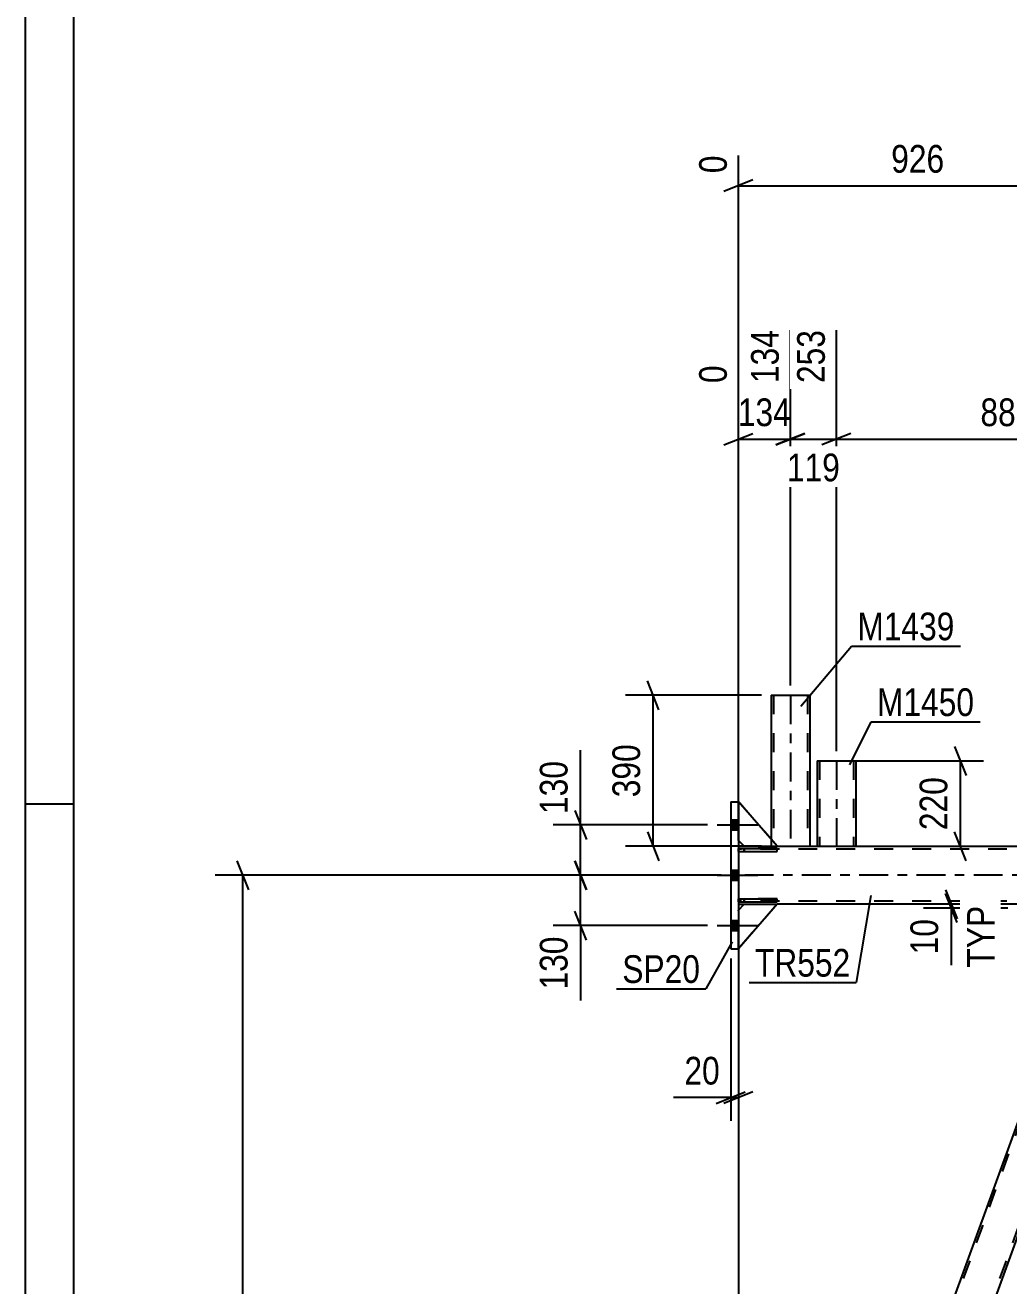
# Model space of a CAD drawing. Header units: millimetres. Extents: x -857 to 332, y -866 to -25.
# Drawn here: x -856.6 to -755, y -319.8 to -189.6 of the extents above; entities that cross this region are included whole.
import ezdxf

# ---------------------------------------------------------------- set-up
doc = ezdxf.new("R2010")
doc.units = ezdxf.units.MM
doc.linetypes.add('DXK_LINE_DOT2', pattern=[3.9198, 1.9599, -1.9599])
doc.linetypes.add('DXK_LINE_DOT3', pattern=[5.9187, 2.979, -0.9799, 0.9799, -0.9799])
doc.styles.add('Arial Narrow', font='ARIALN.TTF', dxfattribs={"height": 0.2})

# ---------------------------------------------------------------- blocks, each defined once
blk = doc.blocks.new('Unknown-570386455-1132')
at = {"color": 5, "linetype": 'Continuous'}
for p, q in [((-856.65, -25.05), (-856.65, -866.05)), ((-851.65, -30.05), (-851.65, -861.05)), ((-851.65, -270.05), (-856.65, -270.05))]:
    blk.add_line(p, q, dxfattribs=at)
blk = doc.blocks.new('Part-570386455-1343 - 1253')
at = {"color": 2, "linetype": 'Continuous'}
for p, q in [((-782.94, -280.17), (-782.94, -279.85)), ((-782.94, -279.85), (-778.94, -279.85)), ((-778.94, -280.17), (-778.94, -279.85)), ((-782.94, -280.17), (-778.94, -280.17))]:
    blk.add_line(p, q, dxfattribs=at)
at = {"color": 7, "linetype": 'DXK_LINE_DOT2'}
blk.add_line((-782.34, -280.17), (-782.34, -279.85), dxfattribs=at)
blk = doc.blocks.new('Part-570386455-1326 - 1253')
at = {"color": 7, "linetype": 'DXK_LINE_DOT2'}
for p, q in [((-782.94, -281.01), (-782.34, -280.41)), ((-778.94, -280.41), (-782.94, -285.01)), ((-782.94, -285.01), (-782.94, -281.01)), ((-782.34, -280.41), (-778.94, -280.41))]:
    blk.add_line(p, q, dxfattribs=at)
blk = doc.blocks.new('Part-570386455-1341 - 1253')
at = {"color": 7, "linetype": 'DXK_LINE_DOT2'}
for p, q in [((-778.94, -279.85), (-782.94, -279.85)), ((-782.94, -279.85), (-782.94, -280.17)), ((-782.34, -279.85), (-782.34, -280.17)), ((-778.94, -280.17), (-778.94, -279.85)), ((-782.94, -280.17), (-778.94, -280.17))]:
    blk.add_line(p, q, dxfattribs=at)
blk = doc.blocks.new('Bolt-570386455-1298 - 1253')
at = {"linetype": 'Continuous'}
for points in [[(-783.74, -271.69), (-783.74, -272.73), (-782.94, -272.73), (-782.94, -271.69)], [(-783.74, -271.69), (-783.74, -272.73), (-782.94, -272.73), (-782.94, -271.69)], [(-783.74, -271.69), (-783.74, -272.73), (-782.94, -272.73), (-782.94, -271.69)], [(-783.74, -276.89), (-783.74, -277.93), (-782.94, -277.93), (-782.94, -276.89)], [(-783.74, -276.89), (-783.74, -277.93), (-782.94, -277.93), (-782.94, -276.89)], [(-783.74, -282.09), (-783.74, -283.13), (-782.94, -283.13), (-782.94, -282.09)], [(-783.74, -282.09), (-783.74, -283.13), (-782.94, -283.13), (-782.94, -282.09)], [(-783.74, -282.09), (-783.74, -283.13), (-782.94, -283.13), (-782.94, -282.09)]]:
    blk.add_hatch(color=1, dxfattribs=at).paths.add_polyline_path(points)
at = {"color": 1, "linetype": 'Continuous'}
for p, q in [((-785.14, -272.21), (-780.94, -272.21)), ((-785.14, -272.21), (-780.94, -272.21)), ((-785.14, -272.21), (-780.94, -272.21)), ((-783.74, -271.69), (-782.94, -271.69)), ((-783.74, -271.69), (-782.94, -271.69)), ((-783.74, -271.69), (-782.94, -271.69)), ((-783.74, -272.73), (-782.94, -272.73)), ((-783.74, -272.73), (-782.94, -272.73)), ((-783.74, -272.73), (-782.94, -272.73)), ((-785.14, -277.41), (-780.94, -277.41)), ((-785.14, -277.41), (-780.94, -277.41)), ((-783.74, -276.89), (-782.94, -276.89)), ((-783.74, -276.89), (-782.94, -276.89)), ((-783.74, -277.93), (-782.94, -277.93)), ((-783.74, -277.93), (-782.94, -277.93)), ((-785.14, -282.61), (-780.94, -282.61)), ((-785.14, -282.61), (-780.94, -282.61)), ((-785.14, -282.61), (-780.94, -282.61)), ((-783.74, -282.09), (-782.94, -282.09)), ((-783.74, -282.09), (-782.94, -282.09)), ((-783.74, -282.09), (-782.94, -282.09)), ((-783.74, -283.13), (-782.94, -283.13)), ((-783.74, -283.13), (-782.94, -283.13)), ((-783.74, -283.13), (-782.94, -283.13))]:
    blk.add_line(p, q, dxfattribs=at)
blk = doc.blocks.new('Part-570386455-1327 - 1253')
at = {"color": 2, "linetype": 'Continuous'}
for p, q in [((-782.94, -281.01), (-782.34, -280.41)), ((-778.94, -280.41), (-782.94, -285.01)), ((-782.34, -280.41), (-778.94, -280.41))]:
    blk.add_line(p, q, dxfattribs=at)
at = {"color": 7, "linetype": 'DXK_LINE_DOT2'}
blk.add_line((-782.94, -285.01), (-782.94, -281.01), dxfattribs=at)
blk = doc.blocks.new('Part-570386455-1340 - 1253')
at = {"color": 7, "linetype": 'DXK_LINE_DOT2'}
for p, q in [((-778.94, -274.65), (-782.94, -274.65)), ((-782.94, -274.65), (-782.94, -274.97)), ((-782.34, -274.65), (-782.34, -274.97)), ((-778.94, -274.97), (-778.94, -274.65)), ((-782.94, -274.97), (-778.94, -274.97))]:
    blk.add_line(p, q, dxfattribs=at)
blk = doc.blocks.new('Part-570386455-1342 - 1253')
at = {"color": 2, "linetype": 'Continuous'}
for p, q in [((-782.94, -274.97), (-782.94, -274.65)), ((-782.94, -274.65), (-778.94, -274.65)), ((-778.94, -274.97), (-778.94, -274.65)), ((-782.94, -274.97), (-778.94, -274.97))]:
    blk.add_line(p, q, dxfattribs=at)
at = {"color": 7, "linetype": 'DXK_LINE_DOT2'}
blk.add_line((-782.34, -274.97), (-782.34, -274.65), dxfattribs=at)
blk = doc.blocks.new('Part-570386455-1344 - 1253')
at = {"color": 7, "linetype": 'DXK_LINE_DOT2'}
for p, q in [((-778.94, -274.41), (-782.94, -269.81)), ((-782.94, -269.81), (-782.94, -273.81)), ((-782.94, -273.81), (-782.34, -274.41)), ((-782.34, -274.41), (-778.94, -274.41))]:
    blk.add_line(p, q, dxfattribs=at)
blk = doc.blocks.new('Part-570386455-1345 - 1253')
at = {"color": 2, "linetype": 'Continuous'}
for p, q in [((-778.94, -274.41), (-782.94, -269.81)), ((-782.94, -273.81), (-782.34, -274.41)), ((-782.34, -274.41), (-778.94, -274.41))]:
    blk.add_line(p, q, dxfattribs=at)
at = {"color": 7, "linetype": 'DXK_LINE_DOT2'}
blk.add_line((-782.94, -273.81), (-782.94, -269.81), dxfattribs=at)
blk = doc.blocks.new('Part-570386455-1364 - 1253')
at = {"color": 2, "linetype": 'Continuous'}
for p, q in [((-782.94, -274.41), (-782.34, -274.41)), ((-778.94, -274.41), (-754.09, -274.41)), ((-782.94, -280.41), (-782.34, -280.41)), ((-754.09, -280.41), (-778.94, -280.41))]:
    blk.add_line(p, q, dxfattribs=at)
at = {"color": 7, "linetype": 'DXK_LINE_DOT2'}
for p, q in [((-782.94, -274.41), (-782.94, -280.41)), ((-92.74, -274.73), (-782.94, -274.73)), ((-782.34, -274.41), (-778.94, -274.41)), ((-92.74, -280.09), (-782.94, -280.09)), ((-782.34, -280.41), (-778.94, -280.41))]:
    blk.add_line(p, q, dxfattribs=at)
at = {"color": 7, "linetype": 'DXK_LINE_DOT3'}
blk.add_line((-92.74, -277.41), (-782.94, -277.41), dxfattribs=at)
blk = doc.blocks.new('Part-570386455-1437 - 1253')
at = {"color": 2, "linetype": 'Continuous'}
for p, q in [((-779.57, -258.81), (-779.57, -273.69)), ((-779.57, -258.81), (-779.53, -258.81)), ((-779.53, -258.81), (-779.27, -258.81)), ((-779.27, -258.81), (-779.09, -258.81)), ((-779.09, -258.81), (-775.57, -258.81)), ((-775.57, -258.81), (-775.57, -274.41))]:
    blk.add_line(p, q, dxfattribs=at)
at = {"color": 7, "linetype": 'DXK_LINE_DOT2'}
for p, q in [((-779.57, -258.81), (-779.57, -258.81)), ((-779.43, -258.81), (-779.18, -258.81)), ((-779.33, -258.81), (-779.33, -274.41)), ((-779.33, -258.81), (-779.31, -258.81)), ((-779.33, -258.81), (-779.31, -258.81)), ((-775.81, -258.81), (-775.81, -274.41)), ((-779.57, -273.69), (-779.57, -274.41)), ((-779.57, -274.41), (-775.57, -274.41)), ((-775.57, -274.41), (-775.57, -274.41)), ((-775.57, -274.41), (-775.57, -274.41))]:
    blk.add_line(p, q, dxfattribs=at)
at = {"color": 7, "linetype": 'DXK_LINE_DOT3'}
blk.add_line((-777.57, -258.81), (-777.57, -274.41), dxfattribs=at)
blk = doc.blocks.new('Part-570386455-1452 - 1253')
at = {"color": 2, "linetype": 'Continuous'}
for p, q in [((-774.81, -265.6), (-774.77, -265.6)), ((-774.81, -265.6), (-774.81, -274.41)), ((-774.77, -265.6), (-774.66, -265.6)), ((-774.66, -265.6), (-774.33, -265.6)), ((-774.33, -265.6), (-770.81, -265.6)), ((-770.81, -265.6), (-770.81, -274.41))]:
    blk.add_line(p, q, dxfattribs=at)
at = {"color": 7, "linetype": 'DXK_LINE_DOT2'}
for p, q in [((-774.66, -265.6), (-774.55, -265.6)), ((-774.57, -265.6), (-774.57, -274.41)), ((-774.57, -265.6), (-774.55, -265.6)), ((-774.57, -265.6), (-774.55, -265.6)), ((-774.55, -265.6), (-774.51, -265.6)), ((-774.55, -265.6), (-774.51, -265.6)), ((-774.51, -265.6), (-774.5, -265.6)), ((-774.51, -265.6), (-774.33, -265.6)), ((-774.51, -265.6), (-774.5, -265.6)), ((-771.05, -265.6), (-771.05, -274.41)), ((-774.81, -274.41), (-774.81, -274.41)), ((-774.81, -274.41), (-770.81, -274.41)), ((-770.81, -274.41), (-770.81, -274.41)), ((-770.81, -274.41), (-770.81, -274.41))]:
    blk.add_line(p, q, dxfattribs=at)
at = {"color": 7, "linetype": 'DXK_LINE_DOT3'}
blk.add_line((-772.81, -265.6), (-772.81, -274.41), dxfattribs=at)
blk = doc.blocks.new('Part-570386455-1975 - 1253')
at = {"color": 2, "linetype": 'Continuous'}
for p, q in [((-783.74, -269.81), (-783.74, -285.01)), ((-783.74, -269.81), (-782.94, -269.81)), ((-782.94, -269.81), (-782.94, -285.01)), ((-783.74, -285.01), (-782.94, -285.01))]:
    blk.add_line(p, q, dxfattribs=at)
blk = doc.blocks.new('Part-570386455-2103 - 1253')
at = {"color": 2, "linetype": 'Continuous'}
for p, q in [((-746.03, -280.81), (-789.05, -399.01)), ((-742.79, -283.61), (-784.79, -399.01))]:
    blk.add_line(p, q, dxfattribs=at)
at = {"color": 7, "linetype": 'DXK_LINE_DOT2'}
for p, q in [((-745.63, -280.41), (-788.94, -399.41)), ((-741.88, -280.41), (-785.19, -399.41)), ((-745.88, -280.41), (-746.03, -280.81)), ((-741.63, -280.41), (-745.88, -280.41)), ((-745.88, -280.41), (-745.84, -280.41)), ((-741.63, -280.41), (-742.79, -283.61)), ((-789.05, -399.01), (-789.19, -399.41)), ((-789.19, -399.41), (-784.94, -399.41)), ((-784.79, -399.01), (-784.94, -399.41))]:
    blk.add_line(p, q, dxfattribs=at)
blk = doc.blocks.new('StraightDimension-570386455-2204 - 1253')
at = {"color": 7, "linetype": 'Continuous'}
for p, q in [((-783.74, -286.01), (-783.74, -302.79)), ((-782.94, -286.01), (-782.94, -302.79)), ((-783.74, -300.39), (-789.65, -300.39)), ((-783.74, -300.39), (-789.65, -300.39)), ((-785.24, -300.99), (-782.24, -299.79)), ((-781.44, -299.79), (-784.44, -300.99)), ((-783.74, -300.39), (-782.94, -300.39))]:
    blk.add_line(p, q, dxfattribs=at)
at = {"color": 0}
blk.add_wipeout([(-784.27, -299.64), (-784.27, -295.44), (-789.12, -295.44), (-789.12, -299.64)], dxfattribs=at)
at = {"color": 3, "style": 'Arial Narrow'}
blk.add_text('20', height=2.863, dxfattribs=at).set_placement((-788.52, -299.04))
blk = doc.blocks.new('StraightDimension-570386455-15715 - 1253')
at = {"color": 7, "linetype": 'Continuous'}
for p, q in [((-777.57, -257.81), (-777.57, -221.07)), ((-782.94, -273.41), (-782.94, -224.72)), ((-784.44, -232.95), (-781.44, -231.75)), ((-776.07, -231.75), (-779.07, -232.95)), ((-782.94, -232.35), (-777.57, -232.35))]:
    blk.add_line(p, q, dxfattribs=at)
at = {"color": 0}
blk.add_wipeout([(-776.91, -231.6), (-776.91, -227.4), (-783.6, -227.4), (-783.6, -231.6)], dxfattribs=at)
at = {"color": 3, "style": 'Arial Narrow'}
blk.add_text('134', height=2.863, dxfattribs=at).set_placement((-783, -231))
at = {"color": 0, "linetype": 'Continuous'}
for points in [[(-778.17, -220.47), (-782.37, -220.47), (-782.37, -227.15), (-778.17, -227.15)], [(-783.54, -224.12), (-787.74, -224.12), (-787.74, -227.15), (-783.54, -227.15)]]:
    blk.add_wipeout(points, dxfattribs=at)
at = {"color": 3, "linetype": 'Continuous', "style": 'Arial Narrow'}
for s, height, p in [('134', 2.863, (-778.77, -226.55)), ('0', 2.86, (-784.14, -226.55))]:
    blk.add_text(s, height=height, rotation=90.0002, dxfattribs=at).set_placement(p)
blk = doc.blocks.new('StraightDimension-570386455-36542 - 1253')
at = {"color": 7, "linetype": 'Continuous'}
for p, q in [((-782.94, -281.41), (-782.94, -342.28)), ((-820.05, -398.41), (-820.05, -337.03)), ((-818.55, -339.28), (-821.55, -340.48)), ((-820.05, -339.88), (-782.94, -339.88)), ((-784.44, -340.48), (-781.44, -339.28))]:
    blk.add_line(p, q, dxfattribs=at)
at = {"color": 0}
blk.add_wipeout([(-797.24, -339.13), (-797.24, -334.93), (-805.75, -334.93), (-805.75, -339.13)], dxfattribs=at)
at = {"color": 3, "style": 'Arial Narrow'}
blk.add_text('1683', height=2.863, dxfattribs=at).set_placement((-805.15, -338.53))
blk = doc.blocks.new('StraightDimension-570386455-2985 - 1253')
at = {"color": 7, "linetype": 'Continuous'}
for p, q in [((-799.85, -275.91), (-798.65, -278.91)), ((-784.74, -277.41), (-802.1, -277.41)), ((-799.25, -282.61), (-799.25, -277.41)), ((-798.65, -284.11), (-799.85, -281.11)), ((-786.14, -282.61), (-802.1, -282.61)), ((-799.25, -282.61), (-799.25, -290.34)), ((-799.25, -282.61), (-799.25, -290.34))]:
    blk.add_line(p, q, dxfattribs=at)
at = {"color": 0}
blk.add_wipeout([(-800, -283.13), (-804.2, -283.13), (-804.2, -289.82), (-800, -289.82)], dxfattribs=at)
at = {"color": 3, "style": 'Arial Narrow'}
blk.add_text('130', height=2.863, rotation=90.0002, dxfattribs=at).set_placement((-800.6, -289.22))
blk = doc.blocks.new('StraightDimension-570386455-2982 - 1253')
at = {"color": 7, "linetype": 'Continuous'}
for p, q in [((-799.25, -272.21), (-799.25, -264.47)), ((-799.25, -272.21), (-799.25, -264.47)), ((-799.85, -270.71), (-798.65, -273.71)), ((-786.14, -272.21), (-802.1, -272.21)), ((-799.25, -277.41), (-799.25, -272.21)), ((-798.65, -278.91), (-799.85, -275.91)), ((-784.74, -277.41), (-802.1, -277.41))]:
    blk.add_line(p, q, dxfattribs=at)
at = {"color": 0}
blk.add_wipeout([(-800, -265), (-804.2, -265), (-804.2, -271.68), (-800, -271.68)], dxfattribs=at)
at = {"color": 3, "style": 'Arial Narrow'}
blk.add_text('130', height=2.863, rotation=90.0002, dxfattribs=at).set_placement((-800.6, -271.08))
blk = doc.blocks.new('StraightDimension-570386455-2370 - 1253')
at = {"color": 7, "linetype": 'Continuous'}
for p, q in [((-833.55, -278.91), (-834.75, -275.91)), ((-784.74, -277.41), (-837, -277.41)), ((-834.15, -402.41), (-834.15, -277.41)), ((-834.75, -400.91), (-833.55, -403.91)), ((-821.85, -402.41), (-837, -402.41))]:
    blk.add_line(p, q, dxfattribs=at)
at = {"color": 0}
blk.add_wipeout([(-834.9, -335.65), (-839.1, -335.65), (-839.1, -344.16), (-834.9, -344.16)], dxfattribs=at)
at = {"color": 3, "style": 'Arial Narrow'}
blk.add_text('3125', height=2.863, rotation=90.0002, dxfattribs=at).set_placement((-835.5, -343.56))
blk = doc.blocks.new('StraightDimension-570386455-2989 - 1253')
at = {"color": 7, "linetype": 'Continuous'}
for p, q in [((-761.55, -278.91), (-760.35, -281.91)), ((-760.35, -282.31), (-761.55, -279.31)), ((-755.09, -280.41), (-763.8, -280.41)), ((-755.09, -280.81), (-763.8, -280.81)), ((-760.95, -280.81), (-760.95, -280.41)), ((-760.95, -280.81), (-760.95, -286.71)), ((-760.95, -280.81), (-760.95, -286.71))]:
    blk.add_line(p, q, dxfattribs=at)
at = {"color": 0, "linetype": 'Continuous'}
blk.add_wipeout([(-755.85, -279.97), (-760.05, -279.97), (-760.05, -287.56), (-755.85, -287.56)], dxfattribs=at)
at = {"color": 0}
blk.add_wipeout([(-761.7, -281.33), (-765.9, -281.33), (-765.9, -286.19), (-761.7, -286.19)], dxfattribs=at)
at = {"color": 3, "linetype": 'Continuous', "style": 'Arial Narrow'}
blk.add_text('TYP', height=2.863, rotation=90.0002, dxfattribs=at).set_placement((-756.45, -286.95))
at = {"color": 3, "style": 'Arial Narrow'}
blk.add_text('10', height=2.863, rotation=90.0002, dxfattribs=at).set_placement((-762.3, -285.59))
blk = doc.blocks.new('StraightDimension-570386455-3302 - 1253')
at = {"color": 7, "linetype": 'Continuous'}
for p, q in [((-760.6, -264.1), (-759.4, -267.1)), ((-773.81, -265.6), (-757.6, -265.6)), ((-760, -274.41), (-760, -265.6)), ((-759.4, -275.91), (-760.6, -272.91)), ((-773.81, -274.41), (-757.6, -274.41))]:
    blk.add_line(p, q, dxfattribs=at)
at = {"color": 0}
blk.add_wipeout([(-760.75, -266.66), (-764.95, -266.66), (-764.95, -273.35), (-760.75, -273.35)], dxfattribs=at)
at = {"color": 3, "style": 'Arial Narrow'}
blk.add_text('220', height=2.863, rotation=90.0002, dxfattribs=at).set_placement((-761.35, -272.75))
blk = doc.blocks.new('StraightDimension-570386455-15713 - 1253')
at = {"color": 7, "linetype": 'Continuous'}
for p, q in [((-772.81, -264.6), (-772.81, -221.07)), ((-737.57, -258.77), (-737.57, -223.74)), ((-771.31, -231.75), (-774.31, -232.95)), ((-739.07, -232.95), (-736.07, -231.75)), ((-772.81, -232.35), (-737.57, -232.35))]:
    blk.add_line(p, q, dxfattribs=at)
at = {"color": 0}
blk.add_wipeout([(-751.84, -231.6), (-751.84, -227.4), (-758.53, -227.4), (-758.53, -231.6)], dxfattribs=at)
at = {"color": 3, "style": 'Arial Narrow'}
blk.add_text('881', height=2.863, dxfattribs=at).set_placement((-757.93, -231))
at = {"color": 0, "linetype": 'Continuous'}
blk.add_wipeout([(-738.17, -223.14), (-742.37, -223.14), (-742.37, -231.65), (-738.17, -231.65)], dxfattribs=at)
at = {"color": 3, "linetype": 'Continuous', "style": 'Arial Narrow'}
blk.add_text('1134', height=2.863, rotation=90.0002, dxfattribs=at).set_placement((-738.77, -231.05))
blk = doc.blocks.new('StraightDimension-570386455-15714 - 1253')
at = {"color": 7, "linetype": 'Continuous'}
for p, q in [((-777.57, -257.81), (-777.57, -221.07)), ((-772.81, -264.6), (-772.81, -221.07)), ((-779.07, -232.95), (-776.07, -231.75)), ((-771.31, -231.75), (-774.31, -232.95)), ((-777.57, -232.35), (-772.81, -232.35))]:
    blk.add_line(p, q, dxfattribs=at)
at = {"color": 0, "linetype": 'Continuous'}
blk.add_wipeout([(-773.41, -220.47), (-777.61, -220.47), (-777.61, -227.15), (-773.41, -227.15)], dxfattribs=at)
at = {"color": 0}
blk.add_wipeout([(-771.84, -237.3), (-771.84, -233.1), (-778.53, -233.1), (-778.53, -237.3)], dxfattribs=at)
at = {"color": 3, "linetype": 'Continuous', "style": 'Arial Narrow'}
blk.add_text('253', height=2.863, rotation=90.0002, dxfattribs=at).set_placement((-774.01, -226.55))
at = {"color": 3, "style": 'Arial Narrow'}
blk.add_text('119', height=2.863, dxfattribs=at).set_placement((-777.93, -236.7))
blk = doc.blocks.new('StraightDimension-570386455-31001 - 1253')
at = {"color": 7, "linetype": 'Continuous'}
for p, q in [((-791.15, -260.31), (-792.35, -257.31)), ((-780.57, -258.81), (-794.6, -258.81)), ((-791.75, -274.41), (-791.75, -258.81)), ((-792.35, -272.91), (-791.15, -275.91)), ((-780.57, -274.41), (-794.6, -274.41))]:
    blk.add_line(p, q, dxfattribs=at)
at = {"color": 0}
blk.add_wipeout([(-792.5, -263.26), (-796.7, -263.26), (-796.7, -269.95), (-792.5, -269.95)], dxfattribs=at)
at = {"color": 3, "style": 'Arial Narrow'}
blk.add_text('390', height=2.863, rotation=90.0002, dxfattribs=at).set_placement((-793.1, -269.35))
blk = doc.blocks.new('StraightDimension-570386455-35182 - 1253')
at = {"color": 7, "linetype": 'Continuous'}
for p, q in [((-745.88, -279.41), (-745.88, -199.38)), ((-782.94, -273.41), (-782.94, -203.03)), ((-781.44, -205.56), (-784.44, -206.76)), ((-747.38, -206.76), (-744.38, -205.56)), ((-782.94, -206.16), (-745.88, -206.16))]:
    blk.add_line(p, q, dxfattribs=at)
at = {"color": 0}
blk.add_wipeout([(-761.07, -205.41), (-761.07, -201.21), (-767.75, -201.21), (-767.75, -205.41)], dxfattribs=at)
at = {"color": 3, "style": 'Arial Narrow'}
blk.add_text('926', height=2.863, dxfattribs=at).set_placement((-767.15, -204.81))
at = {"color": 0, "linetype": 'Continuous'}
for points in [[(-746.48, -198.78), (-750.68, -198.78), (-750.68, -205.46), (-746.48, -205.46)], [(-783.54, -202.43), (-787.74, -202.43), (-787.74, -205.46), (-783.54, -205.46)]]:
    blk.add_wipeout(points, dxfattribs=at)
at = {"color": 3, "linetype": 'Continuous', "style": 'Arial Narrow'}
for s, height, p in [('926', 2.863, (-747.08, -204.86)), ('0', 2.86, (-784.14, -204.86))]:
    blk.add_text(s, height=height, rotation=90.0002, dxfattribs=at).set_placement(p)
blk = doc.blocks.new('Mark-570386455-1359 - 1253')
at = {"color": 0}
blk.add_wipeout([(-771.37, -287.89), (-771.37, -284.89), (-781.23, -284.89), (-781.23, -287.89)], dxfattribs=at)
blk.add_wipeout([(-771.37, -287.89), (-771.37, -284.89), (-781.23, -284.89), (-781.23, -287.89)], dxfattribs=at)
at = {"color": 30, "linetype": 'Continuous'}
for p in [(-769.24, -279.49), (-781.83, -288.49)]:
    blk.add_line(p, (-770.77, -288.49), dxfattribs=at)
at = {"color": 3, "style": 'Arial Narrow'}
blk.add_text('TR552', height=2.863, dxfattribs=at).set_placement((-781.23, -287.89))
blk = doc.blocks.new('Mark-570386455-1433 - 1253')
at = {"color": 0}
blk.add_wipeout([(-760.6, -253.13), (-760.6, -250.13), (-770.65, -250.13), (-770.65, -253.13)], dxfattribs=at)
blk.add_wipeout([(-760.6, -253.13), (-760.6, -250.13), (-770.65, -250.13), (-770.65, -253.13)], dxfattribs=at)
at = {"color": 30, "linetype": 'Continuous'}
for p, q in [((-776.5, -259.94), (-771.25, -253.73)), ((-771.25, -253.73), (-760, -253.73))]:
    blk.add_line(p, q, dxfattribs=at)
at = {"color": 3, "style": 'Arial Narrow'}
blk.add_text('M1439', height=2.863, dxfattribs=at).set_placement((-770.65, -253.13))
blk = doc.blocks.new('Mark-570386455-1448 - 1253')
at = {"color": 0}
blk.add_wipeout([(-758.57, -260.96), (-758.57, -257.96), (-768.62, -257.96), (-768.62, -260.96)], dxfattribs=at)
blk.add_wipeout([(-758.57, -260.96), (-758.57, -257.96), (-768.62, -257.96), (-768.62, -260.96)], dxfattribs=at)
at = {"color": 30, "linetype": 'Continuous'}
for p, q in [((-771.43, -265.99), (-769.22, -261.56)), ((-769.22, -261.56), (-757.97, -261.56))]:
    blk.add_line(p, q, dxfattribs=at)
at = {"color": 3, "style": 'Arial Narrow'}
blk.add_text('M1450', height=2.863, dxfattribs=at).set_placement((-768.62, -260.96))
blk = doc.blocks.new('Mark-570386455-1971 - 1253')
at = {"color": 0}
blk.add_wipeout([(-786.9, -288.54), (-786.9, -285.54), (-794.94, -285.54), (-794.94, -288.54)], dxfattribs=at)
blk.add_wipeout([(-786.9, -288.54), (-786.9, -285.54), (-794.94, -285.54), (-794.94, -288.54)], dxfattribs=at)
at = {"color": 30, "linetype": 'Continuous'}
for p in [(-783.57, -284.28), (-795.54, -289.14)]:
    blk.add_line(p, (-786.3, -289.14), dxfattribs=at)
at = {"color": 3, "style": 'Arial Narrow'}
blk.add_text('SP20', height=2.863, dxfattribs=at).set_placement((-794.94, -288.54))

msp = doc.modelspace()

# ---------------------------------------------------------------- block references
for name in ['Unknown-570386455-1132', 'Part-570386455-1437 - 1253', 'Part-570386455-1452 - 1253', 'Part-570386455-1975 - 1253', 'Part-570386455-1344 - 1253', 'Part-570386455-1345 - 1253', 'Bolt-570386455-1298 - 1253', 'Part-570386455-1364 - 1253', 'Part-570386455-1340 - 1253', 'Part-570386455-1342 - 1253', 'Part-570386455-1343 - 1253', 'Part-570386455-1341 - 1253', 'Part-570386455-2103 - 1253', 'Part-570386455-1326 - 1253', 'Part-570386455-1327 - 1253']:
    msp.add_blockref(name, (0, 0))

# ---------------------------------------------------------------- next in the draw order: block references
for name in ['StraightDimension-570386455-15715 - 1253', 'StraightDimension-570386455-3302 - 1253', 'StraightDimension-570386455-2989 - 1253', 'StraightDimension-570386455-2204 - 1253']:
    msp.add_blockref(name, (0, 0))

# ---------------------------------------------------------------- next in the draw order: block references
for name in ['StraightDimension-570386455-15713 - 1253', 'StraightDimension-570386455-36542 - 1253']:
    msp.add_blockref(name, (0, 0))

# ---------------------------------------------------------------- next in the draw order: block references
for name in ['StraightDimension-570386455-15714 - 1253', 'StraightDimension-570386455-2985 - 1253']:
    msp.add_blockref(name, (0, 0))

# ---------------------------------------------------------------- next in the draw order: block references
msp.add_blockref('StraightDimension-570386455-2982 - 1253', (0, 0))

# ---------------------------------------------------------------- next in the draw order: block references
msp.add_blockref('StraightDimension-570386455-2370 - 1253', (0, 0))

# ---------------------------------------------------------------- next in the draw order: block references
for name in ['StraightDimension-570386455-31001 - 1253', 'Mark-570386455-1971 - 1253']:
    msp.add_blockref(name, (0, 0))

# ---------------------------------------------------------------- next in the draw order: block references
msp.add_blockref('StraightDimension-570386455-35182 - 1253', (0, 0))

# ---------------------------------------------------------------- next in the draw order: block references
for name in ['Mark-570386455-1433 - 1253', 'Mark-570386455-1359 - 1253']:
    msp.add_blockref(name, (0, 0))

# ---------------------------------------------------------------- next in the draw order: block references
msp.add_blockref('Mark-570386455-1448 - 1253', (0, 0))

doc.saveas('drawing.dxf')
